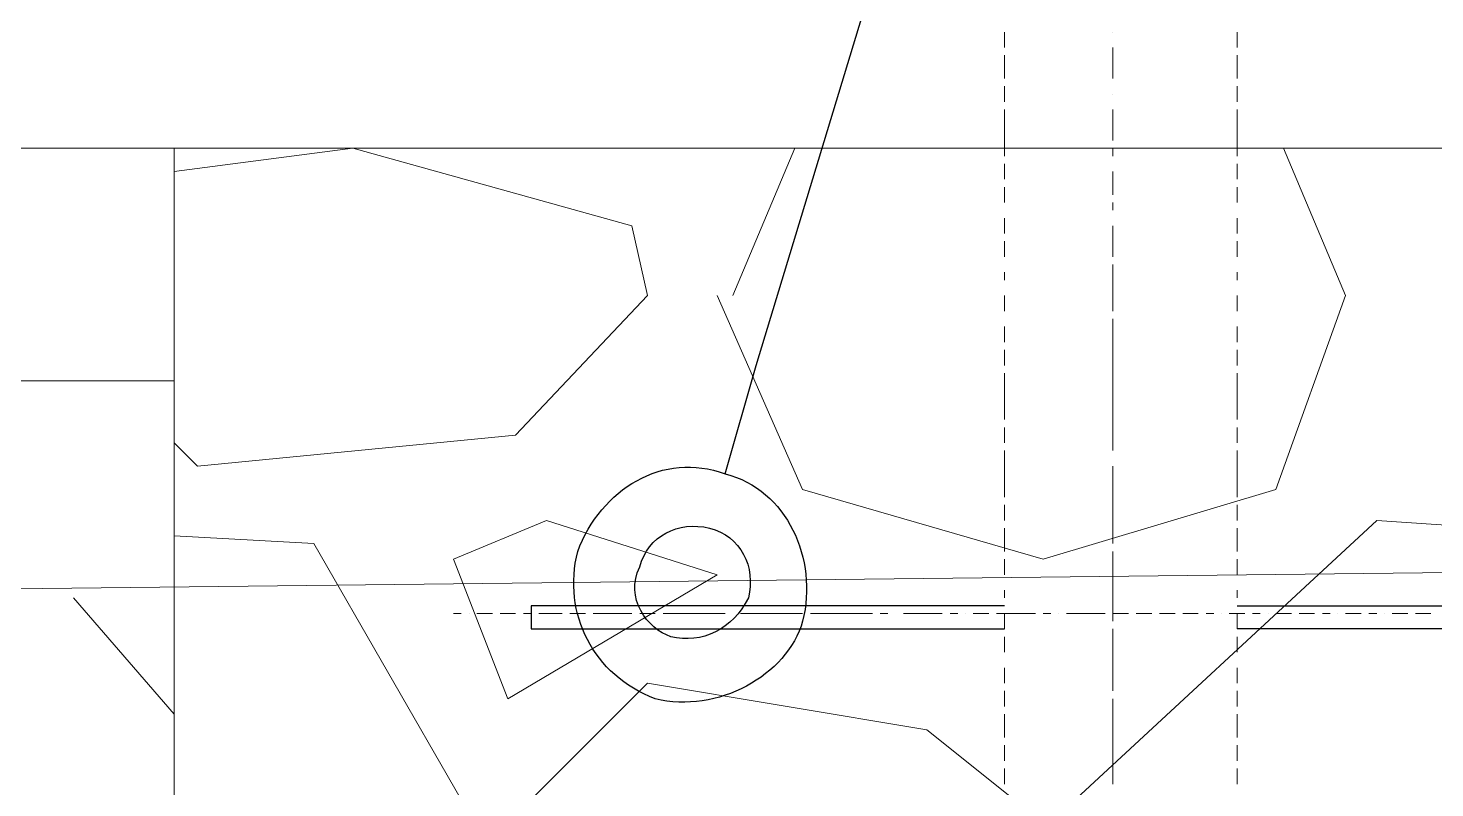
# Model space of a CAD drawing. Header units: millimetres. Extents: x 2928 to 3112, y 1220 to 1280.
# Drawn here: x 3096.574 to 3097.174, y 1252.008 to 1252.333 of the extents above; entities that cross this region are included whole.
import ezdxf

# ---------------------------------------------------------------- set-up
doc = ezdxf.new("R2010")
doc.units = ezdxf.units.MM

msp = doc.modelspace()

# ---------------------------------------------------------------- linework, layer by layer
at = {"color": 253, "linetype": 'Continuous', "lineweight": -2, "true_color": 0x9a9a9a}
msp.add_lwpolyline([(3096.87143, 1252.14241), (3096.88467, 1252.18872), (3097.30809, 1253.58469), (3099.15394, 1253.56484)], dxfattribs=at)
at = {"color": 7, "linetype": 'Continuous', "lineweight": 9, "true_color": 0x000007}
for points in [[(3095.83604, 1252.4302), (3097.33786, 1252.4302), (3097.33786, 1252.28134), (3095.83604, 1252.28134)], [(3096.63657, 1251.08386), (3097.4371, 1251.08386), (3097.4371, 1252.28134), (3096.63657, 1252.28134)]]:
    msp.add_lwpolyline(points, close=True, dxfattribs=at)
at = {"color": 252, "linetype": 'Continuous', "lineweight": 5, "true_color": 0x989898}
for points in [[(3096.99052, 1252.33096), (3096.99052, 1252.32435), (3096.99052, 1252.32435)], [(3097.08976, 1252.32435), (3097.08976, 1252.33096), (3097.08976, 1252.33096)], [(3096.99052, 1252.32104), (3096.99052, 1252.31111), (3096.99052, 1252.31111)], [(3097.03683, 1252.31111), (3097.03683, 1252.32435), (3097.03683, 1252.32435)], [(3097.08976, 1252.31111), (3097.08976, 1252.32104), (3097.08976, 1252.32104)], [(3096.99052, 1252.30781), (3096.99052, 1252.30119), (3096.99052, 1252.30119)], [(3097.08976, 1252.30119), (3097.08976, 1252.30781), (3097.08976, 1252.30781)], [(3096.99052, 1252.29788), (3096.99052, 1252.28796), (3096.99052, 1252.28796)], [(3097.03683, 1252.28465), (3097.03683, 1252.29788), (3097.03683, 1252.29788)], [(3097.08976, 1252.28796), (3097.08976, 1252.29788), (3097.08976, 1252.29788)], [(3096.99052, 1252.28796), (3096.99052, 1252.27803), (3096.99052, 1252.27803)], [(3097.08976, 1252.27803), (3097.08976, 1252.28796), (3097.08976, 1252.28796)], [(3097.03683, 1252.27803), (3097.03683, 1252.28134), (3097.03683, 1252.28134)], [(3096.99052, 1252.27473), (3096.99052, 1252.26811), (3096.99052, 1252.26811)], [(3097.08976, 1252.26811), (3097.08976, 1252.27473), (3097.08976, 1252.27473)], [(3097.03683, 1252.2615), (3097.03683, 1252.27142), (3097.03683, 1252.27142)], [(3096.99052, 1252.2648), (3096.99052, 1252.25819), (3096.99052, 1252.25819)], [(3097.08976, 1252.25819), (3097.08976, 1252.2648), (3097.08976, 1252.2648)], [(3097.03683, 1252.25488), (3097.03683, 1252.25819), (3097.03683, 1252.25819)], [(3096.99052, 1252.25157), (3096.99052, 1252.24496), (3096.99052, 1252.24496)], [(3097.03683, 1252.23503), (3097.03683, 1252.24826), (3097.03683, 1252.24826)], [(3097.08976, 1252.24496), (3097.08976, 1252.25157), (3097.08976, 1252.25157)], [(3096.99052, 1252.24165), (3096.99052, 1252.23503), (3096.99052, 1252.23503)], [(3097.03683, 1252.23503), (3097.03683, 1252.24165), (3097.03683, 1252.24165)], [(3097.08976, 1252.23503), (3097.08976, 1252.24165), (3097.08976, 1252.24165)], [(3097.03683, 1252.22842), (3097.03683, 1252.23172), (3097.03683, 1252.23172)], [(3097.03683, 1252.22842), (3097.03683, 1252.23172), (3097.03683, 1252.23172)], [(3096.99052, 1252.22842), (3096.99052, 1252.22511), (3096.99052, 1252.22511)], [(3097.03683, 1252.22511), (3097.03683, 1252.22842), (3097.03683, 1252.22842)], [(3097.03683, 1252.21188), (3097.03683, 1252.22511), (3097.03683, 1252.22511)], [(3097.08976, 1252.22511), (3097.08976, 1252.22842), (3097.08976, 1252.22842)], [(3096.99052, 1252.21849), (3096.99052, 1252.21188), (3096.99052, 1252.21188)], [(3097.03683, 1252.21188), (3097.03683, 1252.21849), (3097.03683, 1252.21849)], [(3097.08976, 1252.21188), (3097.08976, 1252.21849), (3097.08976, 1252.21849)], [(3097.03683, 1252.20195), (3097.03683, 1252.20857), (3097.03683, 1252.20857)], [(3096.99052, 1252.20526), (3096.99052, 1252.19864), (3096.99052, 1252.19864)], [(3097.03683, 1252.19864), (3097.03683, 1252.20195), (3097.03683, 1252.20195)], [(3097.08976, 1252.19864), (3097.08976, 1252.20526), (3097.08976, 1252.20526)], [(3096.99052, 1252.19534), (3096.99052, 1252.18872), (3096.99052, 1252.18872)], [(3097.03683, 1252.18541), (3097.03683, 1252.19864), (3097.03683, 1252.19864)], [(3097.03683, 1252.19534), (3097.03683, 1252.19864), (3097.03683, 1252.19864)], [(3097.08976, 1252.18872), (3097.08976, 1252.19534), (3097.08976, 1252.19534)], [(3097.03683, 1252.1821), (3097.03683, 1252.18872), (3097.03683, 1252.18872)], [(3096.63657, 1252.1821), (3094.18867, 1252.1821), (3094.18867, 1252.1821)], [(3096.99052, 1252.18541), (3096.99052, 1252.17549), (3096.99052, 1252.17549)], [(3097.03683, 1252.1788), (3097.03683, 1252.1821), (3097.03683, 1252.1821)], [(3097.08976, 1252.17549), (3097.08976, 1252.18541), (3097.08976, 1252.18541)], [(3097.03683, 1252.17218), (3097.03683, 1252.1788), (3097.03683, 1252.1788)], [(3096.99052, 1252.17549), (3096.99052, 1252.16556), (3096.99052, 1252.16556)], [(3097.03683, 1252.15895), (3097.03683, 1252.17218), (3097.03683, 1252.17218)], [(3097.08976, 1252.16556), (3097.08976, 1252.17549), (3097.08976, 1252.17549)], [(3097.03683, 1252.16556), (3097.03683, 1252.16887), (3097.03683, 1252.16887)], [(3096.99052, 1252.16226), (3096.99052, 1252.15564), (3096.99052, 1252.15564)], [(3097.03683, 1252.15895), (3097.03683, 1252.16226), (3097.03683, 1252.16226)], [(3097.03683, 1252.15233), (3097.03683, 1252.15895), (3097.03683, 1252.15895)], [(3097.08976, 1252.15564), (3097.08976, 1252.16226), (3097.08976, 1252.16226)], [(3096.99052, 1252.15233), (3096.99052, 1252.14241), (3096.99052, 1252.14241)], [(3097.03683, 1252.15233), (3097.03683, 1252.15564), (3097.03683, 1252.15564)], [(3097.08976, 1252.14241), (3097.08976, 1252.15233), (3097.08976, 1252.15233)], [(3096.99052, 1252.14241), (3096.99052, 1252.13248), (3096.99052, 1252.13248)], [(3097.03683, 1252.13579), (3097.03683, 1252.14572), (3097.03683, 1252.14572)], [(3097.03683, 1252.14241), (3097.03683, 1252.14572), (3097.03683, 1252.14572)], [(3097.08976, 1252.13248), (3097.08976, 1252.14241), (3097.08976, 1252.14241)], [(3097.03683, 1252.13248), (3097.03683, 1252.1391), (3097.03683, 1252.1391)], [(3096.99052, 1252.12918), (3096.99052, 1252.12256), (3096.99052, 1252.12256)], [(3097.03683, 1252.12918), (3097.03683, 1252.13248), (3097.03683, 1252.13248)], [(3097.03683, 1252.12918), (3097.03683, 1252.13248), (3097.03683, 1252.13248)], [(3097.03683, 1252.12256), (3097.03683, 1252.12918), (3097.03683, 1252.12918)], [(3097.08976, 1252.12256), (3097.08976, 1252.12918), (3097.08976, 1252.12918)], [(3097.03683, 1252.11264), (3097.03683, 1252.12256), (3097.03683, 1252.12256)], [(3097.03683, 1252.11925), (3097.03683, 1252.12256), (3097.03683, 1252.12256)], [(3096.99052, 1252.11925), (3096.99052, 1252.10933), (3096.99052, 1252.10933)], [(3097.03683, 1252.11264), (3097.03683, 1252.11925), (3097.03683, 1252.11925)], [(3097.08976, 1252.10933), (3097.08976, 1252.11925), (3097.08976, 1252.11925)], [(3096.99052, 1252.10602), (3096.99052, 1252.0994), (3096.99052, 1252.0994)], [(3097.03683, 1252.10271), (3097.03683, 1252.10933), (3097.03683, 1252.10933)], [(3097.08976, 1252.0994), (3097.08976, 1252.10602), (3097.08976, 1252.10602)], [(3097.03683, 1252.0994), (3097.03683, 1252.10271), (3097.03683, 1252.10271)], [(3097.03683, 1252.08617), (3097.03683, 1252.0994), (3097.03683, 1252.0994)], [(3097.03683, 1252.09279), (3097.03683, 1252.0994), (3097.03683, 1252.0994)], [(3096.99052, 1252.09279), (3096.99052, 1252.08948), (3096.99052, 1252.08948)], [(3097.03683, 1252.08948), (3097.03683, 1252.09279), (3097.03683, 1252.09279)], [(3097.08976, 1252.08948), (3097.08976, 1252.09279), (3097.08976, 1252.09279)], [(3097.03683, 1252.08286), (3097.03683, 1252.08948), (3097.03683, 1252.08948)], [(3096.75566, 1252.08286), (3096.75896, 1252.08286), (3096.75896, 1252.08286)], [(3096.76558, 1252.08286), (3096.7722, 1252.08286), (3096.7722, 1252.08286)], [(3096.7755, 1252.08286), (3096.78212, 1252.08286), (3096.78212, 1252.08286)], [(3096.78543, 1252.08286), (3096.78874, 1252.08286), (3096.78874, 1252.08286)], [(3096.79535, 1252.08286), (3096.79204, 1252.08286), (3096.79204, 1252.08286)], [(3096.79535, 1252.08286), (3096.80197, 1252.08286), (3096.80197, 1252.08286)], [(3096.80527, 1252.08286), (3096.81189, 1252.08286), (3096.81189, 1252.08286)], [(3096.8152, 1252.08286), (3096.82181, 1252.08286), (3096.82181, 1252.08286)], [(3096.82512, 1252.08286), (3096.82181, 1252.08286), (3096.82181, 1252.08286)], [(3096.82512, 1252.08286), (3096.83174, 1252.08286), (3096.83174, 1252.08286)], [(3096.83505, 1252.08286), (3096.84166, 1252.08286), (3096.84166, 1252.08286)], [(3096.84497, 1252.08286), (3096.85159, 1252.08286), (3096.85159, 1252.08286)], [(3096.85489, 1252.08286), (3096.85159, 1252.08286), (3096.85159, 1252.08286)], [(3096.85489, 1252.08286), (3096.86151, 1252.08286), (3096.86151, 1252.08286)], [(3096.86482, 1252.08286), (3096.86151, 1252.08286), (3096.86151, 1252.08286)], [(3096.86482, 1252.08286), (3096.87143, 1252.08286), (3096.87143, 1252.08286)], [(3096.87805, 1252.08286), (3096.88136, 1252.08286), (3096.88136, 1252.08286)], [(3096.88467, 1252.08286), (3096.88136, 1252.08286), (3096.88136, 1252.08286)], [(3096.88467, 1252.08286), (3096.89128, 1252.08286), (3096.89128, 1252.08286)], [(3096.89459, 1252.08286), (3096.89128, 1252.08286), (3096.89128, 1252.08286)], [(3096.89459, 1252.08286), (3096.90121, 1252.08286), (3096.90121, 1252.08286)], [(3096.90451, 1252.08286), (3096.90121, 1252.08286), (3096.90121, 1252.08286)], [(3096.90782, 1252.08286), (3096.91113, 1252.08286), (3096.91113, 1252.08286)], [(3096.91444, 1252.08286), (3096.91113, 1252.08286), (3096.91113, 1252.08286)], [(3096.91444, 1252.08286), (3096.92105, 1252.08286), (3096.92105, 1252.08286)], [(3096.92436, 1252.08286), (3096.92105, 1252.08286), (3096.92105, 1252.08286)], [(3096.92436, 1252.08286), (3096.93098, 1252.08286), (3096.93098, 1252.08286)], [(3096.93429, 1252.08286), (3096.93098, 1252.08286), (3096.93098, 1252.08286)], [(3096.93759, 1252.08286), (3096.9409, 1252.08286), (3096.9409, 1252.08286)], [(3096.94752, 1252.08286), (3096.95083, 1252.08286), (3096.95083, 1252.08286)], [(3096.95413, 1252.08286), (3096.95083, 1252.08286), (3096.95083, 1252.08286)], [(3096.95413, 1252.08286), (3096.96075, 1252.08286), (3096.96075, 1252.08286)], [(3096.96406, 1252.08286), (3096.96075, 1252.08286), (3096.96075, 1252.08286)], [(3096.96737, 1252.08286), (3096.97067, 1252.08286), (3096.97067, 1252.08286)], [(3096.97729, 1252.08286), (3096.9806, 1252.08286), (3096.9806, 1252.08286)], [(3096.98391, 1252.08286), (3096.9806, 1252.08286), (3096.9806, 1252.08286)], [(3096.98721, 1252.08286), (3096.99052, 1252.08286), (3096.99052, 1252.08286)], [(3096.99383, 1252.08286), (3096.99052, 1252.08286), (3096.99052, 1252.08286)], [(3096.99052, 1252.08286), (3096.99052, 1252.07625), (3096.99052, 1252.07625)], [(3096.99383, 1252.08286), (3097.00045, 1252.08286), (3097.00045, 1252.08286)], [(3097.00375, 1252.08286), (3097.00045, 1252.08286), (3097.00045, 1252.08286)], [(3097.00706, 1252.08286), (3097.01037, 1252.08286), (3097.01037, 1252.08286)], [(3097.01699, 1252.08286), (3097.02029, 1252.08286), (3097.02029, 1252.08286)], [(3097.0236, 1252.08286), (3097.02029, 1252.08286), (3097.02029, 1252.08286)], [(3097.0236, 1252.08286), (3097.03022, 1252.08286), (3097.03022, 1252.08286)], [(3097.03353, 1252.08286), (3097.03022, 1252.08286), (3097.03022, 1252.08286)], [(3097.03683, 1252.07956), (3097.03683, 1252.08286), (3097.03683, 1252.08286)], [(3097.03683, 1252.08286), (3097.04345, 1252.08286), (3097.04345, 1252.08286)], [(3097.04676, 1252.08286), (3097.05007, 1252.08286), (3097.05007, 1252.08286)], [(3097.05337, 1252.08286), (3097.05007, 1252.08286), (3097.05007, 1252.08286)], [(3097.05668, 1252.08286), (3097.05999, 1252.08286), (3097.05999, 1252.08286)], [(3097.0633, 1252.08286), (3097.05999, 1252.08286), (3097.05999, 1252.08286)], [(3097.06661, 1252.08286), (3097.07322, 1252.08286), (3097.07322, 1252.08286)], [(3097.07653, 1252.08286), (3097.07984, 1252.08286), (3097.07984, 1252.08286)], [(3097.08645, 1252.08286), (3097.08976, 1252.08286), (3097.08976, 1252.08286)], [(3097.09307, 1252.08286), (3097.08976, 1252.08286), (3097.08976, 1252.08286)], [(3097.08976, 1252.07625), (3097.08976, 1252.08286), (3097.08976, 1252.08286)], [(3097.09638, 1252.08286), (3097.09968, 1252.08286), (3097.09968, 1252.08286)], [(3097.1063, 1252.08286), (3097.11292, 1252.08286), (3097.11292, 1252.08286)], [(3097.11622, 1252.08286), (3097.11953, 1252.08286), (3097.11953, 1252.08286)], [(3097.12284, 1252.08286), (3097.11953, 1252.08286), (3097.11953, 1252.08286)], [(3097.12615, 1252.08286), (3097.12946, 1252.08286), (3097.12946, 1252.08286)], [(3097.13607, 1252.08286), (3097.14269, 1252.08286), (3097.14269, 1252.08286)], [(3097.146, 1252.08286), (3097.1493, 1252.08286), (3097.1493, 1252.08286)], [(3097.15592, 1252.08286), (3097.15923, 1252.08286), (3097.15923, 1252.08286)], [(3097.16254, 1252.08286), (3097.15923, 1252.08286), (3097.15923, 1252.08286)], [(3097.16584, 1252.08286), (3097.17246, 1252.08286), (3097.17246, 1252.08286)], [(3097.03683, 1252.07294), (3097.03683, 1252.07625), (3097.03683, 1252.07625)], [(3096.99052, 1252.07294), (3096.99052, 1252.06632), (3096.99052, 1252.06632)], [(3097.03683, 1252.05971), (3097.03683, 1252.07294), (3097.03683, 1252.07294)], [(3097.03683, 1252.06963), (3097.03683, 1252.07294), (3097.03683, 1252.07294)], [(3097.03683, 1252.06302), (3097.03683, 1252.06963), (3097.03683, 1252.06963)], [(3097.08976, 1252.06632), (3097.08976, 1252.07294), (3097.08976, 1252.07294)], [(3097.03683, 1252.05971), (3097.03683, 1252.06302), (3097.03683, 1252.06302)], [(3096.99052, 1252.05971), (3096.99052, 1252.05309), (3096.99052, 1252.05309)], [(3097.03683, 1252.05309), (3097.03683, 1252.05971), (3097.03683, 1252.05971)], [(3097.03683, 1252.05309), (3097.03683, 1252.0564), (3097.03683, 1252.0564)], [(3097.08976, 1252.05309), (3097.08976, 1252.05971), (3097.08976, 1252.05971)], [(3097.03683, 1252.04978), (3097.03683, 1252.05309), (3097.03683, 1252.05309)], [(3096.99052, 1252.04978), (3096.99052, 1252.04317), (3096.99052, 1252.04317)], [(3097.03683, 1252.03655), (3097.03683, 1252.04648), (3097.03683, 1252.04648)], [(3097.03683, 1252.04317), (3097.03683, 1252.04648), (3097.03683, 1252.04648)], [(3097.08976, 1252.04317), (3097.08976, 1252.04978), (3097.08976, 1252.04978)], [(3096.99052, 1252.03986), (3096.99052, 1252.02994), (3096.99052, 1252.02994)], [(3097.03683, 1252.03986), (3097.03683, 1252.04317), (3097.03683, 1252.04317)], [(3097.08976, 1252.02994), (3097.08976, 1252.03986), (3097.08976, 1252.03986)], [(3097.03683, 1252.03324), (3097.03683, 1252.03655), (3097.03683, 1252.03655)], [(3097.03683, 1252.02994), (3097.03683, 1252.03324), (3097.03683, 1252.03324)], [(3096.99052, 1252.02663), (3096.99052, 1252.02001), (3096.99052, 1252.02001)], [(3097.03683, 1252.02332), (3097.03683, 1252.02994), (3097.03683, 1252.02994)], [(3097.08976, 1252.02001), (3097.08976, 1252.02663), (3097.08976, 1252.02663)], [(3097.03683, 1252.01009), (3097.03683, 1252.02332), (3097.03683, 1252.02332)], [(3097.03683, 1252.02001), (3097.03683, 1252.02332), (3097.03683, 1252.02332)], [(3096.99052, 1252.0167), (3096.99052, 1252.01009), (3096.99052, 1252.01009)], [(3097.03683, 1252.0134), (3097.03683, 1252.0167), (3097.03683, 1252.0167)], [(3097.08976, 1252.01009), (3097.08976, 1252.0167), (3097.08976, 1252.0167)]]:
    msp.add_lwpolyline(points, dxfattribs=at)
for points in [[(3097.03683, 1252.33096), (3097.03683, 1252.33096)], [(3097.03683, 1252.3045), (3097.03683, 1252.3045)], [(3097.03683, 1252.2218), (3097.03683, 1252.2218)], [(3097.03683, 1252.21188), (3097.03683, 1252.21188)], [(3097.03683, 1252.20526), (3097.03683, 1252.20526)], [(3097.03683, 1252.19203), (3097.03683, 1252.19203)], [(3097.03683, 1252.1821), (3097.03683, 1252.1821)], [(3097.03683, 1252.17218), (3097.03683, 1252.17218)], [(3097.03683, 1252.15233), (3097.03683, 1252.15233)], [(3097.03683, 1252.14241), (3097.03683, 1252.14241)], [(3097.03683, 1252.11264), (3097.03683, 1252.11264)], [(3097.03683, 1252.10602), (3097.03683, 1252.10602)], [(3096.76227, 1252.08286), (3096.76227, 1252.08286)], [(3096.7722, 1252.08286), (3096.7722, 1252.08286)], [(3096.78212, 1252.08286), (3096.78212, 1252.08286)], [(3096.80197, 1252.08286), (3096.80197, 1252.08286)], [(3096.81189, 1252.08286), (3096.81189, 1252.08286)], [(3096.83174, 1252.08286), (3096.83174, 1252.08286)], [(3096.84166, 1252.08286), (3096.84166, 1252.08286)], [(3096.87143, 1252.08286), (3096.87143, 1252.08286)], [(3096.9409, 1252.08286), (3096.9409, 1252.08286)], [(3096.97398, 1252.08286), (3096.97398, 1252.08286)], [(3097.01368, 1252.08286), (3097.01368, 1252.08286)], [(3097.03683, 1252.08286), (3097.03683, 1252.08286)], [(3097.04345, 1252.08286), (3097.04345, 1252.08286)], [(3097.07322, 1252.08286), (3097.07322, 1252.08286)], [(3097.08314, 1252.08286), (3097.08314, 1252.08286)], [(3097.10299, 1252.08286), (3097.10299, 1252.08286)], [(3097.11292, 1252.08286), (3097.11292, 1252.08286)], [(3097.13276, 1252.08286), (3097.13276, 1252.08286)], [(3097.14269, 1252.08286), (3097.14269, 1252.08286)], [(3097.15261, 1252.08286), (3097.15261, 1252.08286)], [(3097.17246, 1252.08286), (3097.17246, 1252.08286)], [(3097.03683, 1252.02994), (3097.03683, 1252.02994)], [(3097.03683, 1252.01009), (3097.03683, 1252.01009)]]:
    msp.add_lwpolyline(points, close=True, dxfattribs=at)
at = {"color": 9, "linetype": 'Continuous', "lineweight": 5, "true_color": 0xbababa}
for points in [[(3096.71265, 1252.28134), (3096.63657, 1252.27142), (3096.63657, 1252.27142)], [(3096.83174, 1252.24826), (3096.71265, 1252.28134), (3096.71265, 1252.28134)], [(3096.87474, 1252.21849), (3096.90121, 1252.28134), (3096.90121, 1252.28134)], [(3097.10961, 1252.28134), (3097.13607, 1252.21849), (3097.13607, 1252.21849)], [(3096.83835, 1252.21849), (3096.83174, 1252.24826), (3096.83174, 1252.24826)], [(3096.83835, 1252.21849), (3096.78212, 1252.15895), (3096.78212, 1252.15895)], [(3096.86813, 1252.21849), (3096.90451, 1252.13579), (3096.90451, 1252.13579)], [(3097.1063, 1252.13579), (3097.13607, 1252.21849), (3097.13607, 1252.21849)], [(3096.78212, 1252.15895), (3096.64649, 1252.14572), (3096.64649, 1252.14572)], [(3096.64649, 1252.14572), (3096.63657, 1252.15564), (3096.63657, 1252.15564)], [(3096.90451, 1252.13579), (3097.00706, 1252.10602), (3097.00706, 1252.10602)], [(3097.00706, 1252.10602), (3097.1063, 1252.13579), (3097.1063, 1252.13579)], [(3096.79535, 1252.12256), (3096.75566, 1252.10602), (3096.75566, 1252.10602)], [(3096.86813, 1252.0994), (3096.79535, 1252.12256), (3096.79535, 1252.12256)], [(3097.1493, 1252.12256), (3097.01368, 1251.99686), (3097.01368, 1251.99686)], [(3097.29486, 1252.11264), (3097.1493, 1252.12256), (3097.1493, 1252.12256)], [(3096.69611, 1252.11264), (3096.63657, 1252.11594), (3096.63657, 1252.11594)], [(3096.75896, 1252.00347), (3096.69611, 1252.11264), (3096.69611, 1252.11264)], [(3096.75566, 1252.10602), (3096.77881, 1252.04648), (3096.77881, 1252.04648)], [(3096.77881, 1252.04648), (3096.86813, 1252.0994), (3096.86813, 1252.0994)], [(3096.63657, 1252.03986), (3096.59356, 1252.08948), (3096.59356, 1252.08948)], [(3096.83835, 1252.05309), (3096.77881, 1251.99355), (3096.77881, 1251.99355)], [(3096.95744, 1252.03324), (3096.83835, 1252.05309), (3096.83835, 1252.05309)], [(3097.00706, 1251.99355), (3096.95744, 1252.03324), (3096.95744, 1252.03324)]]:
    msp.add_lwpolyline(points, dxfattribs=at)
at = {"color": 7, "linetype": 'Continuous', "lineweight": 9, "true_color": 0x000007}
msp.add_lwpolyline([(3098.27071, 1252.11264), (3094.18867, 1252.06632), (3094.18867, 1252.06632)], dxfattribs=at)
at = {"color": 7, "linetype": 'Continuous', "lineweight": -2, "true_color": 0x000007}
for points in [[(3096.99052, 1252.08617), (3096.78874, 1252.08617), (3096.78874, 1252.07625), (3096.99052, 1252.07625)], [(3097.08976, 1252.08617), (3097.28824, 1252.08617), (3097.28824, 1252.07625), (3097.08976, 1252.07625)]]:
    msp.add_lwpolyline(points, dxfattribs=at)
at = {"color": 253, "linetype": 'Continuous', "lineweight": -2, "true_color": 0x9a9a9a}
for points in [[(3096.84166, 1252.04648), (3096.86813, 1252.03986), (3096.8979, 1252.0564), (3096.90451, 1252.07956), (3096.90451, 1252.07956), (3096.91113, 1252.10602), (3096.8979, 1252.13579), (3096.87143, 1252.14241), (3096.87143, 1252.14241), (3096.84497, 1252.15233), (3096.81851, 1252.13579), (3096.80858, 1252.10933), (3096.80858, 1252.10933), (3096.80197, 1252.08286), (3096.8152, 1252.0564), (3096.84166, 1252.04648)], [(3096.84828, 1252.07294), (3096.86151, 1252.06963), (3096.87474, 1252.07625), (3096.88136, 1252.08948), (3096.88136, 1252.08948), (3096.88467, 1252.10271), (3096.87805, 1252.11594), (3096.86482, 1252.11925), (3096.86482, 1252.11925), (3096.85159, 1252.12256), (3096.83835, 1252.11594), (3096.83505, 1252.10271), (3096.83505, 1252.10271), (3096.82843, 1252.08948), (3096.83835, 1252.07625), (3096.84828, 1252.07294)]]:
    msp.add_open_spline(points, degree=3, knots=[0, 0, 0, 0, 0.0625, 0.0625, 0.0625, 0.062501, 0.125, 0.125, 0.125, 0.125001, 0.1875, 0.1875, 0.1875, 0.187501, 1, 1, 1, 1], dxfattribs=at)

doc.saveas('drawing.dxf')
